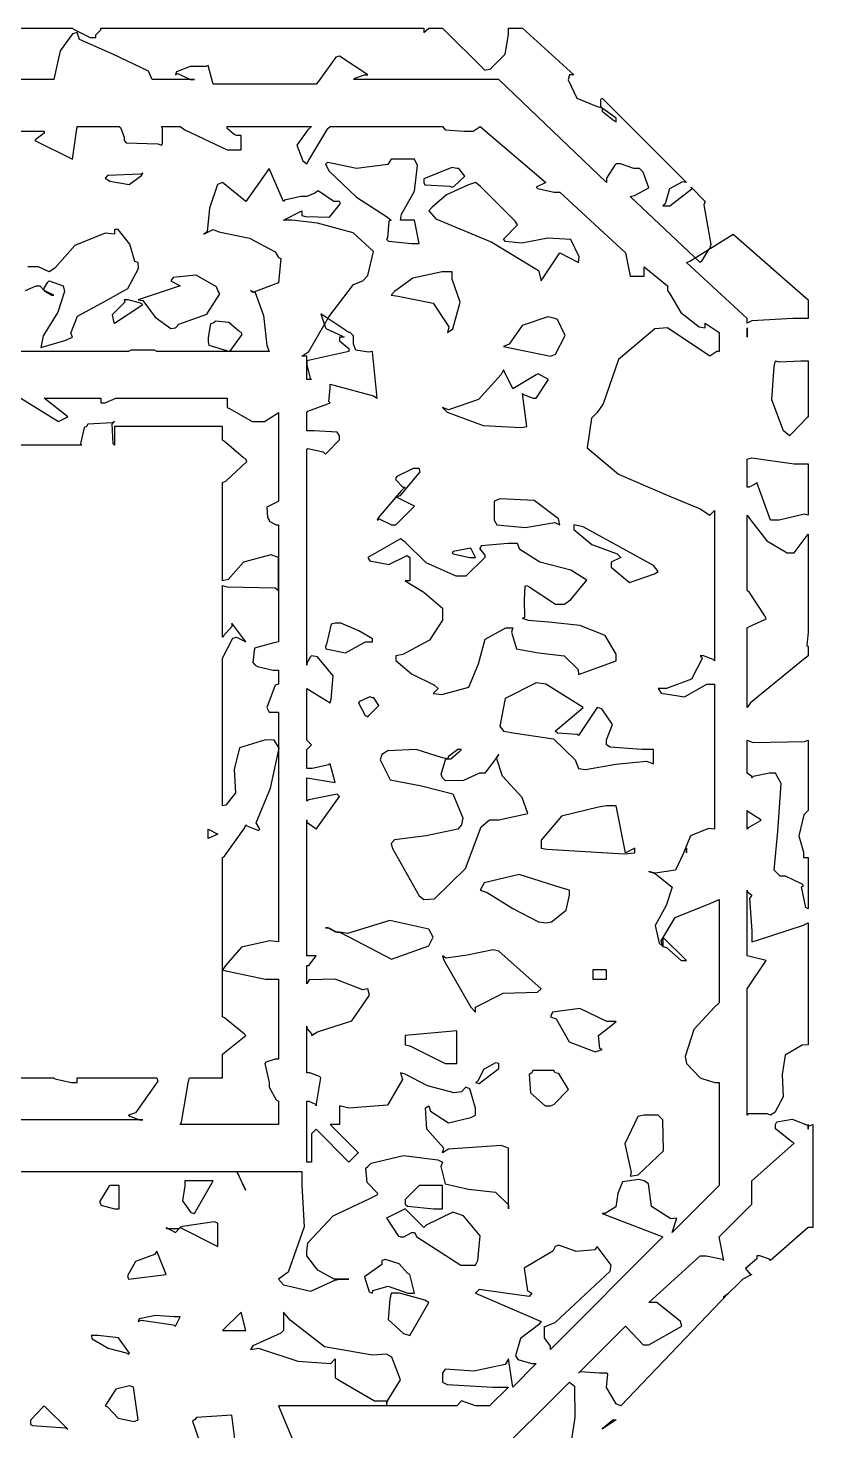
# Model space of a CAD drawing. Extents: x 103 to 248, y 22 to 332.
# Drawn here: x 156.83 to 162.74, y 211.12 to 221.69 of the extents above; entities that cross this region are included whole.
import ezdxf

# ---------------------------------------------------------------- set-up
doc = ezdxf.new("R2010")
doc.units = 0
doc.header["$MEASUREMENT"] = 0

msp = doc.modelspace()

# ---------------------------------------------------------------- linework, layer by layer
at = {"color": 7}
for points in [[(156.774, 221.685), (157.163, 221.685), (157.171, 221.677), (157.296, 221.615), (157.339, 221.615), (157.339, 221.633), (157.375, 221.672), (157.375, 221.685), (159.808, 221.685), (159.808, 221.651), (159.844, 221.685), (159.949, 221.685), (160.267, 221.368), (160.31, 221.378), (160.421, 221.488), (160.444, 221.637), (160.444, 221.685), (160.55, 221.685), (160.937, 221.332), (160.903, 221.332), (160.894, 221.294), (160.959, 221.157), (161.113, 221.095), (161.149, 221.085), (161.149, 221.059), (161.237, 220.989), (161.255, 220.979), (161.255, 221.007), (161.157, 221.077), (161.149, 221.085), (161.139, 221.095), (161.139, 221.148), (161.149, 221.156), (161.785, 220.522), (161.756, 220.527), (161.656, 220.474), (161.624, 220.363), (161.608, 220.346), (161.66, 220.346), (161.824, 220.475), (161.819, 220.486), (161.925, 220.38), (161.915, 220.354), (161.969, 220.055), (161.961, 220.027), (161.951, 220.019), (161.897, 219.931), (161.889, 219.921), (161.36, 220.416), (161.394, 220.425), (161.501, 220.482), (161.458, 220.6), (161.432, 220.627), (161.388, 220.627), (161.288, 220.663), (161.255, 220.663), (161.246, 220.654), (161.183, 220.555), (161.183, 220.522), (160.373, 221.298), (159.279, 221.298), (159.287, 221.307), (159.36, 221.332), (159.385, 221.332), (159.173, 221.474), (159.145, 221.466), (159.013, 221.28), (158.997, 221.262), (158.221, 221.262), (158.185, 221.404), (158.167, 221.396), (158.049, 221.396), (157.945, 221.356), (157.938, 221.332), (157.955, 221.342), (158.049, 221.298), (158.08, 221.298), (157.762, 221.298), (157.734, 221.36), (157.466, 221.488), (157.215, 221.598), (157.198, 221.651), (157.163, 221.642), (157.069, 221.514), (157.03, 221.333), (157.022, 221.298), (156.457, 221.298)], [(156.457, 220.909), (156.95, 220.909), (156.95, 220.893), (156.888, 220.848), (156.88, 220.839), (157.163, 220.698), (157.198, 220.945), (157.515, 220.945), (157.523, 220.937), (157.551, 220.864), (157.551, 220.839), (157.567, 220.822), (157.806, 220.813), (157.832, 220.803), (157.841, 220.813), (157.841, 220.929), (157.832, 220.945), (157.974, 220.945), (158.008, 220.919), (158.327, 220.769), (158.433, 220.769), (158.433, 220.875), (158.397, 220.875), (158.379, 220.884), (158.327, 220.93), (158.327, 220.945), (158.962, 220.945), (158.935, 220.919), (158.851, 220.804), (158.897, 220.685), (158.926, 220.663), (158.943, 220.69), (159.085, 220.929), (159.103, 220.945), (159.949, 220.945), (159.967, 220.919), (160.111, 220.909), (160.161, 220.909), (160.178, 220.909), (160.231, 220.945), (160.231, 220.945), (160.726, 220.522), (160.654, 220.486), (160.663, 220.478), (160.788, 220.45), (160.831, 220.45), (161.326, 219.993), (161.36, 219.817), (161.466, 219.817), (161.466, 219.834), (161.466, 219.874), (161.466, 219.887), (161.642, 219.745), (161.642, 219.745), (161.642, 219.71), (161.642, 219.71), (161.659, 219.684), (161.743, 219.543), (161.881, 219.437), (161.925, 219.428), (161.925, 219.464), (162.031, 219.392), (162.031, 219.251), (162.013, 219.251), (161.961, 219.215), (161.961, 219.215), (161.642, 219.428), (161.546, 219.421), (161.272, 219.189), (161.157, 218.855), (161.113, 218.792), (161.071, 218.747), (161.037, 218.524), (161.272, 218.327), (161.639, 218.168), (161.888, 218.066), (161.961, 218.017), (161.995, 218.053), (161.995, 216.922), (161.986, 216.932), (161.913, 216.958), (161.889, 216.958), (161.903, 216.939), (161.823, 216.783), (161.634, 216.712), (161.572, 216.712), (161.594, 216.679), (161.769, 216.65), (161.939, 216.746), (161.995, 216.746), (161.995, 215.653), (161.951, 215.658), (161.814, 215.604), (161.761, 215.469), (161.702, 215.346), (161.548, 215.324), (161.502, 215.335), (161.549, 215.321), (161.677, 215.218), (161.633, 215.08), (161.55, 214.93), (161.579, 214.795), (161.608, 214.771), (161.594, 214.813), (161.699, 214.988), (161.969, 215.098), (162.031, 215.124), (162.031, 214.348), (161.995, 214.314), (161.841, 214.146), (161.775, 213.943), (161.785, 213.89), (161.889, 213.783), (161.907, 213.775), (161.999, 213.747), (162.031, 213.747), (162.031, 212.972), (161.678, 212.619), (161.713, 212.725), (161.667, 212.721), (161.522, 212.813), (161.498, 212.984), (161.466, 213.008), (161.426, 213.016), (161.302, 212.999), (161.268, 212.911), (161.253, 212.81), (161.174, 212.761), (161.149, 212.761), (161.608, 212.585), (160.76, 211.737), (160.76, 211.761), (160.716, 211.826), (160.715, 211.909), (160.726, 211.913), (160.796, 211.941), (161.21, 212.328), (161.219, 212.372), (161.113, 212.513), (161.094, 212.488), (160.955, 212.474), (160.823, 212.523), (160.796, 212.513), (160.778, 212.478), (160.562, 212.35), (160.588, 212.178), (160.62, 212.16), (160.601, 212.137), (160.42, 212.16), (160.225, 212.189), (160.197, 212.16), (160.69, 211.949), (160.672, 211.923), (160.536, 211.821), (160.497, 211.689), (160.514, 211.667), (160.522, 211.659), (160.621, 211.631), (160.654, 211.631), (160.478, 211.454), (160.444, 211.667), (160.421, 211.623), (160.183, 211.574), (159.967, 211.588), (159.949, 211.56), (159.949, 211.49), (159.983, 211.474), (160.328, 211.454), (160.444, 211.454), (160.302, 211.314), (160.197, 211.314), (160.091, 211.35), (160.055, 211.314), (159.526, 211.314), (159.534, 211.35), (159.631, 211.508), (159.566, 211.68), (159.526, 211.703), (159.42, 211.694), (159.059, 211.756), (158.802, 211.959), (158.75, 212.019), (158.75, 211.879), (158.732, 211.861), (158.52, 211.764), (158.503, 211.737), (158.564, 211.747), (158.86, 211.65), (159.108, 211.631), (159.139, 211.667), (159.139, 211.526), (159.165, 211.508), (159.435, 211.35), (159.526, 211.35), (159.526, 211.314), (158.714, 211.314), (159.315, 209.867)], [(156.493, 213.078), (158.397, 213.078), (158.467, 212.937), (158.458, 212.955), (158.405, 213.07), (158.397, 213.078), (158.89, 213.078), (158.89, 212.974), (158.907, 212.66), (158.785, 212.32), (158.714, 212.266), (158.75, 212.223), (158.957, 212.175), (159.137, 212.258), (159.173, 212.266), (159.173, 212.266), (159.226, 212.266), (159.243, 212.266), (159.226, 212.266), (159.173, 212.266), (159.173, 212.266), (159.132, 212.266), (159.009, 212.334), (158.926, 212.442), (158.926, 212.478), (158.935, 212.54), (159.125, 212.743), (159.402, 212.875), (159.456, 212.901), (159.461, 212.912), (159.38, 212.995), (159.37, 213.102), (159.385, 213.114), (159.411, 213.14), (159.654, 213.198), (159.913, 213.166), (159.949, 213.148), (159.935, 213.115), (159.967, 212.984), (160.143, 212.945), (160.346, 212.921), (160.444, 212.827), (160.444, 212.795), (160.444, 213.254), (160.39, 213.272), (159.993, 213.246), (159.949, 213.218), (159.957, 213.253), (159.831, 213.396), (159.821, 213.557), (159.844, 213.571), (159.859, 213.531), (159.993, 213.444), (160.161, 213.484), (160.197, 213.501), (160.197, 213.555), (160.154, 213.699), (160.125, 213.713), (160.091, 213.677), (160.037, 213.669), (159.834, 213.723), (159.667, 213.811), (159.632, 213.819), (159.646, 213.77), (159.534, 213.577), (159.243, 213.555), (159.173, 213.571), (159.173, 213.431), (159.103, 213.431), (159.315, 213.218), (159.305, 213.21), (159.252, 213.158), (159.243, 213.148), (158.997, 213.395), (158.962, 213.36), (158.962, 213.308), (158.962, 213.188), (158.962, 213.148), (158.926, 213.148), (158.926, 213.607), (158.943, 213.607), (158.997, 213.581), (158.997, 213.571), (159.033, 213.783), (159.023, 213.793), (158.95, 213.819), (158.926, 213.819), (158.926, 214.172), (158.926, 214.154), (158.962, 214.114), (158.962, 214.1), (159.006, 214.128), (159.265, 214.212), (159.398, 214.404), (159.385, 214.453), (159.349, 214.445), (159.141, 214.525), (158.944, 214.519), (158.926, 214.489), (158.926, 214.629), (158.943, 214.629), (158.998, 214.7), (158.997, 214.701), (158.979, 214.701), (158.926, 214.701), (158.926, 214.701), (158.926, 215.724), (158.926, 215.707), (158.987, 215.663), (158.997, 215.653), (159.173, 215.9), (159.155, 215.918), (158.943, 215.874), (158.926, 215.864), (158.926, 216.04), (159.139, 216.006), (159.103, 216.147), (159.093, 216.138), (158.968, 216.112), (158.926, 216.112), (158.926, 216.253), (158.962, 216.289), (158.926, 216.323), (158.926, 216.642), (158.926, 216.659), (158.926, 216.699), (158.926, 216.712), (159.103, 216.606), (159.111, 216.633), (159.125, 216.809), (159.008, 216.951), (158.962, 216.958), (158.952, 216.95), (158.926, 216.905), (158.926, 216.888), (158.926, 218.51), (158.935, 218.52), (159.049, 218.494), (159.067, 218.476), (159.075, 218.485), (159.173, 218.584), (159.173, 218.616), (159.155, 218.644), (158.983, 218.652), (158.926, 218.652), (158.926, 218.792), (158.935, 218.802), (159.085, 218.855), (159.103, 218.863), (159.093, 218.873), (159.103, 218.972), (159.103, 219.005), (159.129, 218.996), (159.428, 218.917), (159.456, 218.899), (159.42, 219.251), (159.391, 219.244), (159.296, 219.261), (159.279, 219.306), (159.279, 219.322), (159.279, 219.358), (159.279, 219.367), (159.252, 219.392), (159.243, 219.392), (159.033, 219.534), (159.067, 219.428), (159.075, 219.42), (159.191, 219.367), (159.209, 219.358), (159.173, 219.358), (159.173, 219.331), (159.243, 219.272), (159.243, 219.251), (158.926, 219.181), (158.926, 219.147), (158.952, 219.049), (158.962, 219.039), (158.926, 219.039), (158.926, 219.215), (158.89, 219.215), (158.89, 219.215), (158.943, 219.251), (159.093, 219.512), (159.278, 219.754), (159.349, 219.781), (159.385, 219.822), (159.429, 220.002), (159.275, 220.143), (159.006, 220.217), (158.813, 220.24), (158.75, 220.24), (158.89, 220.31), (158.89, 220.31), (158.89, 220.284), (158.89, 220.274), (158.917, 220.266), (159.097, 220.261), (159.18, 220.365), (159.173, 220.38), (159.129, 220.38), (159.013, 220.46), (158.997, 220.45), (158.987, 220.442), (158.926, 220.416), (158.926, 220.416), (158.882, 220.416), (158.758, 220.39), (158.75, 220.38), (158.644, 220.627), (158.467, 220.38), (158.291, 220.522), (158.253, 220.507), (158.193, 220.328), (158.177, 220.151), (158.151, 220.133), (158.221, 220.169), (158.265, 220.151), (158.494, 220.103), (158.688, 220.001), (158.714, 219.957), (158.732, 219.949), (158.714, 219.768), (158.52, 219.694), (158.503, 219.71), (158.538, 219.694), (158.6, 219.522), (158.626, 219.295), (158.644, 219.251), (157.798, 219.251), (157.78, 219.261), (157.602, 219.261), (157.585, 219.251), (155.928, 219.251)], [(156.808, 219.71), (156.888, 219.745), (156.916, 219.745), (156.95, 219.71), (156.959, 219.702), (157.006, 219.674), (157.022, 219.674), (156.95, 219.71), (156.95, 219.728), (156.977, 219.772), (156.986, 219.781), (157.092, 219.745), (157.103, 219.702), (157.052, 219.546), (156.941, 219.367), (156.923, 219.28), (157.105, 219.333), (157.163, 219.358), (157.163, 219.358), (157.15, 219.389), (157.2, 219.516), (157.382, 219.614), (157.579, 219.724), (157.66, 219.876), (157.656, 219.921), (157.632, 219.927), (157.594, 220.059), (157.507, 220.169), (157.479, 220.169), (157.479, 220.133), (157.408, 220.141), (157.179, 220.047), (157.03, 219.878), (156.986, 219.851), (156.986, 219.851), (156.906, 219.887), (156.88, 219.887), (156.826, 219.887)], [(156.774, 218.899), (157.056, 218.722), (157.127, 218.758), (156.95, 218.899), (157.375, 218.899), (157.375, 218.899), (157.375, 218.863), (157.375, 218.863), (157.409, 218.863), (157.488, 218.899), (157.515, 218.899), (158.327, 218.899), (158.327, 218.882), (158.327, 218.842), (158.327, 218.828), (158.344, 218.82), (158.516, 218.722), (158.574, 218.722), (158.608, 218.722), (158.704, 218.784), (158.714, 218.792), (158.714, 218.123), (158.696, 218.114), (158.626, 218.079), (158.631, 218), (158.644, 217.981), (158.644, 217.973), (158.696, 217.946), (158.714, 217.946), (158.714, 217.065), (158.678, 217.056), (158.534, 217.016), (158.521, 216.91), (158.538, 216.888), (158.556, 216.88), (158.674, 216.852), (158.714, 216.852), (158.714, 216.746), (158.688, 216.738), (158.626, 216.571), (158.644, 216.535), (158.644, 216.535), (158.696, 216.535), (158.714, 216.535), (158.714, 214.806), (158.647, 214.814), (158.436, 214.767), (158.317, 214.631), (158.291, 214.595), (158.317, 214.587), (158.615, 214.525), (158.714, 214.525), (158.714, 213.924), (158.688, 213.924), (158.618, 213.899), (158.61, 213.89), (158.644, 213.747), (158.644, 213.713), (158.696, 213.616), (158.714, 213.607), (158.714, 213.431), (157.974, 213.431), (157.982, 213.449), (158.035, 213.757), (158.044, 213.783), (158.291, 213.783), (158.291, 213.96), (158.467, 214.1), (158.458, 214.11), (158.308, 214.234), (158.291, 214.242), (158.291, 215.441), (158.308, 215.451), (158.458, 215.662), (158.467, 215.688), (158.476, 215.68), (158.564, 215.645), (158.574, 215.653), (158.545, 215.703), (158.652, 215.962), (158.718, 216.264), (158.68, 216.323), (158.615, 216.327), (158.419, 216.267), (158.379, 216.104), (158.39, 215.928), (158.317, 215.834), (158.291, 215.83), (158.291, 216.888), (158.291, 216.942), (158.37, 217.091), (158.397, 217.099), (158.467, 217.065), (158.361, 217.205), (158.361, 217.179), (158.3, 217.109), (158.291, 217.099), (158.291, 217.488), (158.326, 217.479), (158.688, 217.47), (158.714, 217.452), (158.714, 217.7), (158.656, 217.719), (158.449, 217.664), (158.335, 217.533), (158.291, 217.523), (158.291, 218.263), (158.317, 218.273), (158.476, 218.423), (158.467, 218.44), (158.449, 218.45), (158.308, 218.573), (158.291, 218.582), (158.291, 218.686), (157.479, 218.686), (157.479, 218.546), (157.479, 218.546), (157.47, 218.555), (157.462, 218.706), (157.479, 218.722), (157.462, 218.714), (157.277, 218.704), (157.269, 218.686), (157.251, 218.678), (157.223, 218.555), (157.233, 218.546), (156.245, 218.546)], [(155.399, 213.783), (157.022, 213.783), (157.03, 213.775), (157.155, 213.747), (157.198, 213.747), (157.198, 213.747), (157.198, 213.783), (157.198, 213.783), (157.798, 213.783), (157.806, 213.757), (157.638, 213.519), (157.585, 213.501), (157.594, 213.493), (157.667, 213.467), (157.692, 213.467), (152.999, 213.467)], [(160.302, 210.891), (160.903, 211.49), (160.941, 211.46), (160.945, 211.226), (160.909, 210.997)]]:
    msp.add_lwpolyline(points, dxfattribs=at)
for points in [[(159.562, 220.24), (159.544, 220.231), (159.534, 220.107), (159.526, 220.097), (159.542, 220.081), (159.714, 220.063), (159.772, 220.063), (159.738, 220.24), (159.632, 220.24), (159.64, 220.284), (159.738, 220.456), (159.761, 220.65), (159.738, 220.698), (159.562, 220.698), (159.537, 220.657), (159.301, 220.628), (159.085, 220.672), (159.067, 220.663), (159.093, 220.61), (159.3, 220.412), (159.526, 220.267), (159.562, 220.24)], [(159.808, 220.522), (159.816, 220.504), (160.003, 220.496), (160.021, 220.486), (160.037, 220.496), (160.117, 220.57), (160.07, 220.627), (160.055, 220.627), (160.019, 220.636), (159.808, 220.551), (159.808, 220.522)], [(157.692, 220.592), (157.674, 220.584), (157.426, 220.574), (157.409, 220.556), (157.444, 220.532), (157.59, 220.508), (157.682, 220.576), (157.692, 220.592)], [(159.844, 220.31), (159.897, 220.249), (160.32, 220.073), (160.672, 219.861), (160.69, 219.781), (160.831, 219.993), (160.973, 219.921), (160.976, 219.963), (160.914, 220.093), (160.742, 220.103), (160.546, 220.066), (160.423, 220.077), (160.408, 220.097), (160.514, 220.204), (160.496, 220.231), (160.231, 220.496), (160.197, 220.522), (160.143, 220.504), (159.979, 220.43), (159.87, 220.337), (159.844, 220.31)], [(162.701, 219.64), (162.701, 219.498), (162.585, 219.498), (162.276, 219.481), (162.242, 219.464), (162.242, 219.498), (161.785, 219.921), (161.811, 219.931), (162.11, 220.117), (162.137, 220.133), (162.701, 219.64)], [(157.974, 219.745), (157.656, 219.64), (157.692, 219.635), (157.784, 219.508), (157.903, 219.424), (157.938, 219.428), (157.964, 219.455), (158.175, 219.53), (158.271, 219.683), (158.257, 219.71), (158.247, 219.738), (158.093, 219.826), (157.92, 219.808), (157.904, 219.781), (157.974, 219.745)], [(159.562, 219.674), (159.614, 219.666), (159.879, 219.614), (159.997, 219.436), (159.985, 219.392), (160.027, 219.421), (160.081, 219.622), (160.021, 219.794), (160.021, 219.851), (159.946, 219.851), (159.724, 219.803), (159.588, 219.702), (159.562, 219.674)], [(157.479, 219.464), (157.692, 219.604), (157.674, 219.614), (157.582, 219.64), (157.551, 219.64), (157.557, 219.622), (157.462, 219.525), (157.473, 219.465), (157.479, 219.464)], [(158.433, 219.392), (158.415, 219.402), (158.339, 219.468), (158.242, 219.478), (158.221, 219.464), (158.201, 219.458), (158.185, 219.356), (158.185, 219.322), (158.189, 219.298), (158.347, 219.251), (158.441, 219.378), (158.433, 219.392)], [(160.796, 219.498), (160.74, 219.51), (160.548, 219.446), (160.45, 219.305), (160.408, 219.287), (160.76, 219.215), (160.798, 219.231), (160.871, 219.371), (160.813, 219.49), (160.796, 219.498)], [(162.242, 219.358), (162.242, 219.428), (162.242, 219.411), (162.242, 219.371), (162.242, 219.358)], [(162.701, 218.758), (162.691, 218.75), (162.577, 218.634), (162.56, 218.616), (162.516, 218.652), (162.427, 218.886), (162.445, 219.137), (162.454, 219.181), (162.48, 219.173), (162.646, 219.181), (162.701, 219.181), (162.701, 218.758)], [(160.478, 218.969), (160.408, 219.111), (160.39, 219.076), (160.218, 218.89), (159.993, 218.812), (159.949, 218.828), (159.983, 218.794), (160.254, 218.692), (160.54, 218.678), (160.584, 218.686), (160.55, 218.935), (160.558, 218.926), (160.63, 218.899), (160.654, 218.899), (160.654, 218.899), (160.747, 219.04), (160.669, 219.082), (160.654, 219.075), (160.478, 218.969)], [(162.701, 218.017), (162.673, 218.026), (162.482, 217.981), (162.418, 217.981), (162.314, 218.263), (162.304, 218.255), (162.257, 218.229), (162.242, 218.229), (162.242, 218.44), (162.276, 218.45), (162.595, 218.405), (162.701, 218.405), (162.701, 218.017)], [(159.772, 218.369), (159.728, 218.369), (159.604, 218.309), (159.596, 218.299), (159.596, 218.283), (159.65, 218.229), (159.668, 218.229), (159.64, 218.203), (159.464, 217.999), (159.456, 217.981), (159.472, 217.991), (159.565, 217.946), (159.596, 217.946), (159.738, 218.087), (159.596, 218.157), (159.631, 218.167), (159.781, 218.343), (159.772, 218.369)], [(160.338, 218.123), (160.338, 217.981), (160.358, 217.945), (160.57, 217.924), (160.795, 217.964), (160.831, 217.946), (160.821, 217.991), (160.637, 218.128), (160.382, 218.141), (160.338, 218.123)], [(162.701, 217.171), (162.701, 217.136), (162.691, 217.038), (162.701, 217.029), (162.701, 216.958), (162.665, 216.932), (162.268, 216.606), (162.242, 216.57), (162.242, 217.171), (162.26, 217.18), (162.374, 217.232), (162.384, 217.241), (162.374, 217.259), (162.26, 217.435), (162.242, 217.452), (162.242, 218.017), (162.268, 217.982), (162.391, 217.824), (162.544, 217.734), (162.595, 217.734), (162.701, 217.876), (162.701, 217.171)], [(161.572, 217.594), (161.536, 217.638), (161.007, 217.93), (160.937, 217.946), (160.937, 217.909), (161.073, 217.796), (161.262, 217.726), (161.29, 217.7), (161.219, 217.664), (161.219, 217.627), (161.356, 217.511), (161.545, 217.577), (161.572, 217.594)], [(159.632, 217.84), (159.385, 217.7), (159.401, 217.673), (159.544, 217.646), (159.683, 217.715), (159.702, 217.7), (159.702, 217.523), (159.668, 217.523), (159.668, 217.523), (159.808, 217.439), (159.949, 217.317), (159.949, 217.275), (159.949, 217.227), (159.851, 217.078), (159.649, 216.968), (159.596, 216.958), (159.596, 216.925), (159.714, 216.823), (159.887, 216.739), (159.915, 216.712), (159.879, 216.676), (159.942, 216.669), (160.146, 216.724), (160.218, 216.898), (160.27, 217.084), (160.426, 217.171), (160.478, 217.171), (160.467, 217.136), (160.506, 217.012), (160.672, 216.982), (160.865, 216.958), (160.969, 216.856), (160.973, 216.818), (161.255, 216.922), (161.255, 216.971), (161.174, 217.111), (160.981, 217.188), (160.748, 217.212), (160.595, 217.226), (160.55, 217.241), (160.568, 217.252), (160.566, 217.378), (160.57, 217.483), (160.584, 217.488), (160.601, 217.479), (160.799, 217.347), (160.867, 217.347), (160.915, 217.383), (161.034, 217.529), (160.915, 217.603), (160.682, 217.665), (160.53, 217.76), (160.514, 217.804), (160.442, 217.804), (160.24, 217.788), (160.231, 217.77), (160.227, 217.766), (160.267, 217.716), (160.267, 217.7), (160.125, 217.558), (160.05, 217.558), (159.825, 217.66), (159.667, 217.814), (159.632, 217.84)], [(160.021, 217.734), (160.029, 217.726), (160.154, 217.7), (160.197, 217.7), (160.161, 217.77), (160.161, 217.77), (160.029, 217.744), (160.021, 217.734)], [(159.067, 217.029), (159.07, 217.011), (159.217, 216.981), (159.369, 217.065), (159.42, 217.065), (159.42, 217.086), (159.318, 217.148), (159.183, 217.205), (159.139, 217.205), (159.111, 217.197), (159.075, 217.047), (159.067, 217.029)], [(160.796, 216.393), (161.007, 216.57), (160.726, 216.746), (160.654, 216.756), (160.42, 216.637), (160.38, 216.429), (160.408, 216.393), (160.496, 216.377), (160.783, 216.333), (160.948, 216.177), (160.973, 216.112), (161.025, 216.104), (161.254, 216.143), (161.483, 216.165), (161.536, 216.147), (161.536, 216.253), (161.448, 216.253), (161.21, 216.271), (161.183, 216.289), (161.183, 216.327), (161.228, 216.443), (161.148, 216.559), (161.113, 216.57), (160.973, 216.359), (160.963, 216.368), (160.813, 216.377), (160.796, 216.393)], [(159.385, 216.499), (159.393, 216.509), (159.468, 216.585), (159.431, 216.642), (159.42, 216.642), (159.402, 216.651), (159.323, 216.615), (159.315, 216.606), (159.315, 216.606), (159.367, 216.509), (159.385, 216.499)], [(162.701, 215.794), (162.668, 215.762), (162.631, 215.605), (162.667, 215.482), (162.667, 215.441), (162.701, 215.441), (162.701, 215.054), (162.683, 215.064), (162.65, 215.219), (162.667, 215.23), (162.657, 215.24), (162.531, 215.301), (162.49, 215.301), (162.446, 215.345), (162.472, 215.637), (162.498, 215.998), (162.454, 216.076), (162.41, 216.076), (162.286, 216.05), (162.278, 216.04), (162.278, 216.05), (162.242, 216.076), (162.242, 216.076), (162.242, 216.323), (162.286, 216.306), (162.673, 216.315), (162.701, 216.323), (162.701, 215.794)], [(159.985, 216.183), (160.011, 216.183), (160.081, 216.245), (160.091, 216.253), (160.063, 216.253), (159.993, 216.201), (159.985, 216.183), (159.949, 216.192), (159.75, 216.253), (159.536, 216.245), (159.492, 216.217), (159.48, 216.177), (159.555, 216.025), (159.79, 215.98), (160.026, 215.921), (160.102, 215.74), (160.091, 215.688), (160.063, 215.653), (159.826, 215.605), (159.588, 215.575), (159.562, 215.547), (159.57, 215.513), (159.772, 215.152), (159.808, 215.124), (159.889, 215.131), (160.121, 215.358), (160.24, 215.671), (160.302, 215.724), (160.373, 215.724), (160.59, 215.772), (160.548, 215.892), (160.401, 216.052), (160.355, 216.192), (160.373, 216.217), (160.267, 216.076), (160.227, 216.076), (160.107, 216.02), (159.971, 216.019), (159.949, 216.04), (159.939, 216.068), (159.972, 216.183), (159.985, 216.183)], [(161.396, 215.511), (161.326, 215.477), (161.255, 215.83), (161.183, 215.83), (161.122, 215.821), (160.843, 215.751), (160.69, 215.572), (160.69, 215.511), (160.734, 215.503), (161.316, 215.469), (161.396, 215.477), (161.396, 215.511)], [(162.348, 215.724), (162.338, 215.715), (162.25, 215.663), (162.242, 215.653), (162.242, 215.794), (162.25, 215.786), (162.338, 215.733), (162.348, 215.724)], [(158.185, 215.653), (158.257, 215.617), (158.185, 215.583), (158.185, 215.653)], [(161.785, 215.511), (161.785, 215.477), (161.785, 215.477), (161.785, 215.503), (161.785, 215.511)], [(160.231, 215.194), (160.284, 215.178), (160.478, 215.058), (160.672, 214.957), (160.726, 214.948), (160.768, 214.956), (160.88, 215.044), (160.903, 215.157), (160.903, 215.194), (160.841, 215.212), (160.526, 215.314), (160.262, 215.249), (160.231, 215.194)], [(162.701, 214.277), (162.701, 214.26), (162.701, 214.22), (162.701, 214.206), (162.701, 214.03), (162.655, 214.027), (162.527, 213.953), (162.506, 213.807), (162.512, 213.639), (162.45, 213.52), (162.418, 213.501), (162.392, 213.511), (162.25, 213.511), (162.242, 213.501), (162.242, 214.453), (162.384, 214.665), (162.242, 214.701), (162.242, 215.194), (162.242, 215.186), (162.278, 215.158), (162.278, 215.158), (162.26, 215.132), (162.278, 214.889), (162.278, 214.806), (162.312, 214.816), (162.665, 214.931), (162.701, 214.948), (162.701, 214.277)], [(159.173, 214.878), (159.145, 214.878), (159.086, 214.912), (159.067, 214.912), (159.093, 214.912), (159.153, 214.878), (159.173, 214.878), (159.243, 214.843), (159.565, 214.675), (159.845, 214.777), (159.879, 214.842), (159.845, 214.901), (159.552, 214.966), (159.234, 214.869), (159.173, 214.878)], [(161.785, 214.665), (161.608, 214.842), (161.608, 214.771), (161.634, 214.763), (161.746, 214.665), (161.785, 214.665)], [(159.949, 214.701), (159.957, 214.667), (160.161, 214.313), (160.197, 214.277), (160.197, 214.313), (160.404, 214.419), (160.663, 214.427), (160.69, 214.453), (160.373, 214.735), (160.329, 214.745), (160.134, 214.705), (159.975, 214.683), (159.949, 214.701)], [(161.183, 214.595), (161.079, 214.595), (161.079, 214.525), (161.183, 214.525), (161.183, 214.595)], [(160.76, 214.242), (160.805, 214.226), (160.901, 214.054), (161.097, 213.979), (161.149, 213.996), (161.133, 214.004), (161.122, 214.102), (161.237, 214.19), (161.255, 214.206), (161.186, 214.206), (160.981, 214.304), (160.777, 214.277), (160.76, 214.242)], [(159.668, 214.1), (159.668, 214.03), (159.702, 214.022), (159.967, 213.89), (160.055, 213.89), (160.055, 214.136), (159.668, 214.1)], [(160.197, 213.747), (160.223, 213.739), (160.373, 213.852), (160.373, 213.89), (160.348, 213.896), (160.257, 213.845), (160.213, 213.757), (160.197, 213.747)], [(160.796, 213.819), (160.787, 213.837), (160.628, 213.837), (160.62, 213.819), (160.601, 213.807), (160.61, 213.669), (160.722, 213.571), (160.76, 213.571), (160.787, 213.581), (160.897, 213.695), (160.825, 213.815), (160.796, 213.819)], [(162.701, 212.655), (162.418, 212.408), (162.409, 212.418), (162.337, 212.442), (162.314, 212.442), (162.314, 212.419), (162.229, 212.346), (162.264, 212.305), (162.278, 212.302), (162.208, 212.266), (162.065, 212.126), (162.065, 212.135), (162.101, 212.16), (162.101, 212.16), (161.29, 211.314), (161.255, 211.328), (161.183, 211.452), (161.192, 211.552), (161.183, 211.56), (161.13, 211.56), (160.981, 211.57), (160.973, 211.56), (161.326, 211.913), (161.334, 211.905), (161.459, 211.773), (161.502, 211.773), (161.749, 211.913), (161.739, 211.949), (161.561, 212.09), (161.502, 212.09), (161.889, 212.442), (161.933, 212.442), (162.056, 212.418), (162.065, 212.408), (162.031, 212.585), (162.278, 212.831), (162.278, 213.008), (162.595, 213.29), (162.577, 213.3), (162.454, 213.399), (162.454, 213.431), (162.464, 213.451), (162.581, 213.47), (162.709, 213.422), (162.737, 213.431), (162.737, 212.655), (162.701, 212.655)], [(161.572, 213.501), (161.466, 213.501), (161.419, 213.49), (161.32, 213.286), (161.368, 213.07), (161.36, 213.042), (161.422, 213.052), (161.611, 213.232), (161.607, 213.467), (161.572, 213.501)], [(162.701, 213.395), (162.701, 213.431), (162.701, 213.431), (162.701, 213.404), (162.701, 213.395)], [(157.515, 212.972), (157.445, 212.972), (157.435, 212.963), (157.365, 212.849), (157.375, 212.831), (157.375, 212.823), (157.479, 212.795), (157.515, 212.795), (157.515, 212.972)], [(158.221, 213.008), (158.008, 213.008), (158.008, 212.97), (157.991, 212.857), (158.053, 212.768), (158.08, 212.761), (158.221, 213.008)], [(159.949, 212.972), (159.772, 212.972), (159.772, 212.972), (159.668, 212.867), (159.668, 212.831), (159.684, 212.815), (159.883, 212.795), (159.949, 212.795), (159.949, 212.972)], [(157.938, 212.619), (157.974, 212.655), (158.257, 212.513), (158.257, 212.689), (158.229, 212.699), (157.991, 212.664), (157.974, 212.655), (157.964, 212.646), (157.876, 212.646), (157.868, 212.655), (157.938, 212.619)], [(160.197, 212.372), (160.213, 212.408), (160.231, 212.593), (160.106, 212.744), (160.055, 212.761), (160.027, 212.771), (159.825, 212.673), (159.808, 212.655), (159.668, 212.795), (159.526, 212.725), (159.534, 212.717), (159.614, 212.594), (159.632, 212.585), (159.658, 212.585), (159.717, 212.619), (159.738, 212.619), (159.755, 212.585), (160.085, 212.372), (160.197, 212.372)], [(157.585, 212.266), (157.868, 212.302), (157.798, 212.478), (157.78, 212.452), (157.638, 212.4), (157.576, 212.291), (157.585, 212.266)], [(159.42, 212.16), (159.424, 212.181), (159.538, 212.214), (159.687, 212.16), (159.738, 212.16), (159.702, 212.302), (159.684, 212.312), (159.622, 212.382), (159.52, 212.415), (159.492, 212.408), (159.492, 212.378), (159.362, 212.284), (159.396, 212.171), (159.42, 212.16)], [(159.562, 212.16), (159.552, 212.116), (159.538, 211.963), (159.655, 211.858), (159.702, 211.843), (159.844, 212.09), (159.816, 212.108), (159.625, 212.16), (159.562, 212.16)], [(157.938, 211.913), (157.974, 211.983), (157.927, 211.983), (157.788, 211.993), (157.664, 211.967), (157.656, 211.949), (157.682, 211.959), (157.92, 211.923), (157.938, 211.913)], [(158.433, 212.019), (158.291, 211.879), (158.467, 211.879), (158.433, 212.019)], [(157.303, 211.843), (157.311, 211.817), (157.431, 211.747), (157.567, 211.712), (157.585, 211.703), (157.591, 211.709), (157.51, 211.826), (157.354, 211.843), (157.303, 211.843)], [(157.409, 211.314), (157.426, 211.306), (157.506, 211.221), (157.627, 211.194), (157.656, 211.208), (157.621, 211.454), (157.591, 211.463), (157.488, 211.438), (157.426, 211.341), (157.409, 211.314)], [(157.127, 211.138), (156.95, 211.314), (156.941, 211.306), (156.846, 211.206), (156.846, 211.173), (156.862, 211.165), (157.109, 211.147), (157.127, 211.138)], [(158.397, 210.961), (158.361, 211.244), (158.361, 211.244), (158.097, 211.226), (158.08, 211.208), (158.067, 211.197), (158.119, 211.045), (158.361, 210.971), (158.397, 210.961)], [(161.149, 211.138), (161.157, 211.147), (161.23, 211.208), (161.255, 211.208), (161.149, 211.138)]]:
    msp.add_lwpolyline(points, close=True, dxfattribs=at)

doc.saveas('drawing.dxf')
